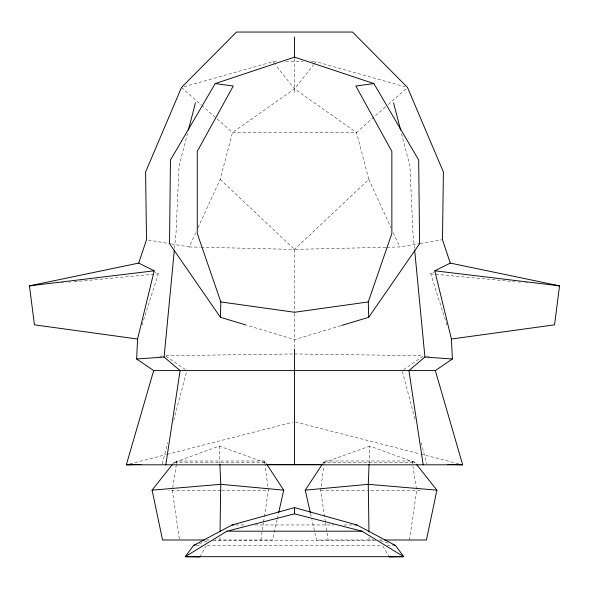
<?xml version="1.0" encoding="UTF-8"?>
<svg xmlns="http://www.w3.org/2000/svg" width="589" height="589" viewBox="0 0 589 589"><rect width="100%" height="100%" fill="white"/><g stroke="black" fill="none" stroke-linecap="round" stroke-linejoin="round"><path stroke-width="0.44" stroke-dasharray="2.94 2.21" d="M294.5 92.517L294.5 58.775M219.918 539.988L219.955 537.256M369.126 463.388L369.833 446.087L415.142 462.645L416.261 464.058M174.513 248.33L176.089 231.882L179.049 166.142L187.479 133.607M325.415 521.95L320.615 490.387L323.736 466.341M323.847 465.45L324.429 460.996L412.109 460.996L415.142 462.645L323.7 462.645L324.429 460.996L322.912 463.3M409.517 539.988L416.673 490.387L412.941 466.341M260.846 539.988L263.452 522.855M263.585 521.95L268.385 490.387L265.035 464.559M176.339 464.559L172.327 490.387L179.483 539.988M176.472 463.668L176.891 460.996L264.571 460.996L266.088 463.3M277.11 519.52L272.471 539.988L215.14 539.988M277.309 518.629L278.516 513.291M197.985 227.766L220.183 179.395L232.5 132.496L294.5 88.887L313.775 64.562M162.196 463.874L167.843 442.553M173.718 420.34L186.654 371.475M142.001 325.121L158.316 273.833L155.179 272.111M171.406 243.934L189.179 246.946L195.688 232.765M199.84 556.951L206.202 545.937M172.739 464.058L173.858 462.645L176.891 460.996M314.342 63.848L316.043 61.698L404.886 86.738M201.085 247.225L294.5 249.412L368.817 179.395L356.5 132.496L294.5 88.887L275.225 64.562M385.456 106.948L356.5 132.496L232.5 132.496L202.167 105.733M388.217 104.518L406.145 88.703M403.612 369.561L423.101 356.235M446.999 325.121L430.684 273.833L433.821 272.111M265.3 462.645L219.167 446.087L173.858 462.645L265.3 462.645L264.571 460.996L264.917 463.668M323.7 462.645L369.833 446.087M199.376 543.625L209.382 540.43M340.803 325.702L294.559 339.625L246.577 325.18M184.121 86.738L272.957 61.698L277.537 61.698M129.889 463.889L166.37 454.553M167.261 454.325L292.718 422.21M387.002 247.247L399.821 246.946L419.368 243.64M420.259 243.485L442.472 239.723M159.803 356.338L162.476 356.028M61.44 282.867L63.266 282.691M68.751 282.183L70.577 282.013M74.236 281.675L158.316 273.833M220.183 179.395L294.5 249.412L386.082 247.27M166.069 355.712L293.58 353.967M420.347 490.342L370.017 490.387M285.79 61.698L303.21 61.698M311.463 61.698L316.043 61.698M220.816 490.387L168.653 490.342M221.729 490.387L268.385 490.387M320.615 490.387L369.097 490.387M235.777 524.968L244.95 524.968M255.044 524.968L333.956 524.968M344.05 524.968L353.223 524.968M205.995 539.988L209.898 539.988M373.86 539.988L316.529 539.988L311.89 519.52M379.102 539.988L383.005 539.988M213.063 540.43L375.937 540.43M196.299 545.488L201.806 545.488M207.313 545.488L381.687 545.488M387.194 545.488L392.701 545.488M294.5 353.952L422.931 355.712M189.179 246.946L200.172 247.203M430.684 273.833L514.764 281.675M518.423 282.013L520.249 282.183M525.734 282.691L527.56 282.867M426.524 356.028L429.197 356.338M148.303 240.025L170.515 243.787M295.391 421.982L419.957 453.869M420.848 454.097L459.111 463.889M380.457 540.695L389.624 543.625M165.899 356.235L185.388 369.561M181.478 87.481L201.475 105.122M272.957 61.698L274.658 63.848M382.798 545.937L388.703 556.163M368.817 179.395L391.015 227.766M393.312 232.765L399.821 246.946M402.346 371.475L415.282 420.34M421.157 442.553L426.797 463.874M401.529 133.607L409.951 166.142L412.911 231.882L414.487 248.33M310.484 513.291L311.691 518.629M412.109 460.996L412.801 465.45M325.548 522.855L328.154 539.988M219.167 446.087L219.874 463.388M369.045 537.256L369.082 539.988M294.5 249.412L294.5 312.685M294.5 313.606L294.5 348.452"/><path stroke-width="0.88" d="M294.5 464.802L294.5 349.056M294.5 57.869L294.5 36.893M220.036 531.779L220.735 484.327L219.911 464.294M220.396 317.302L220.846 301.936L197.271 233.487L197.263 151.344L233.281 86.016L215.235 83.572L170.457 160.039L169.529 243.677L220.396 317.302L245.701 324.914M369.089 464.294L368.265 484.327L368.964 531.779M451.424 339.028L554.558 324.833L559.55 285.849L450.298 263.092L434.778 270.8L451.424 339.028L452.359 358.988L435.33 370.584L153.67 370.584L136.641 358.988L137.576 339.028L154.222 270.8L138.702 263.092L29.45 285.849L34.442 324.833L137.576 339.028M165.811 464.802L180.101 370.584L164.088 357.052L174.337 250.156M416.821 464.765L436.905 490.151L426.443 539.988L384.565 539.988M278.722 512.401L283.758 490.151L266.589 464.066M188.384 130.088L195.445 102.825M435.33 370.584L462.667 464.802L126.333 464.802L153.67 370.584M138.702 263.092L146.528 239.723L145.579 172.069L181.478 87.481L236.491 32.049L352.509 32.049L407.522 87.481L443.421 172.069L442.472 239.723L450.298 263.092M368.721 317.302L368.272 301.936L391.854 233.487L391.854 151.344L355.844 86.016L373.882 83.572L418.669 160.039L419.596 243.677L368.721 317.302L341.679 325.445M310.278 512.401L305.242 490.151L322.411 464.066M389.16 556.951L403.782 556.679L395.455 545.488L356.89 524.968L294.5 507.615L232.11 524.968L193.545 545.488L185.218 556.679L199.84 556.951M204.435 539.988L162.557 539.988L152.095 490.151L172.179 464.765M452.359 358.988L424.912 357.052L408.899 370.584L423.189 464.802M226.956 531.197L185.218 556.679L403.782 556.679L362.044 531.197L294.5 513.844L226.956 531.197L362.044 531.197M215.235 83.572L294.559 57.133L373.882 83.572M193.545 545.488L196.049 544.692M368.272 301.936L294.559 312.266L220.846 301.936M154.222 270.8L29.45 285.849L32.189 285.591M305.242 490.151L368.265 484.327L436.905 490.151M152.095 490.151L220.735 484.327L283.758 490.151M136.641 358.988L164.088 357.052M126.333 464.802L141.043 464.419M321.145 464.426L267.855 464.426M232.11 524.968L233.943 524.968M355.057 524.968L356.89 524.968M447.957 464.419L462.667 464.802M556.811 285.591L559.55 285.849L434.778 270.8M392.951 544.692L395.455 545.488M393.555 102.825L400.616 130.088M414.663 250.156L424.912 357.052M294.5 507.615L294.5 513.844"/></g></svg>
